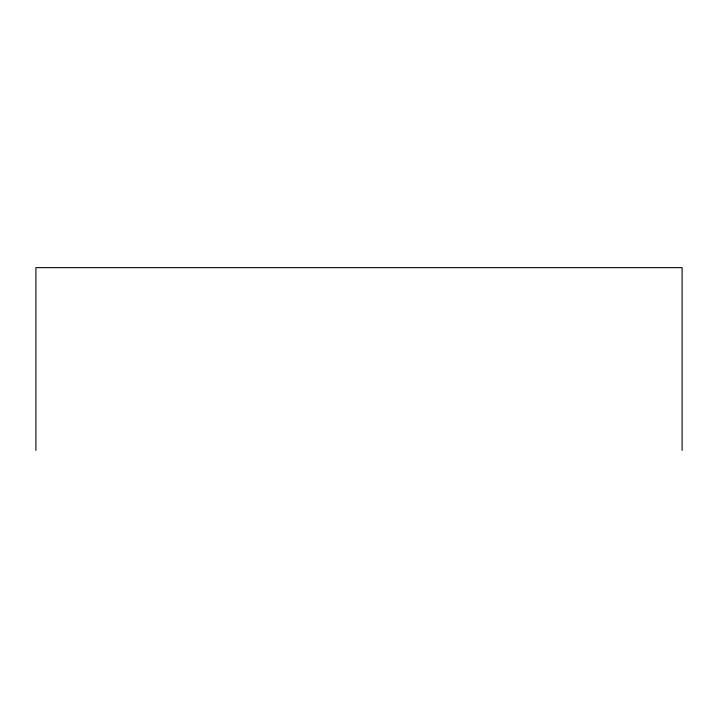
<?xml version="1.0" encoding="UTF-8"?>
<svg xmlns="http://www.w3.org/2000/svg" width="718" height="718" viewBox="0 0 718 718"><rect width="100%" height="100%" fill="white"/><g stroke="black" fill="none" stroke-linecap="round" stroke-linejoin="round"><path stroke-width="1.08" d="M682.1 450.365L682.1 267.635L35.9 267.635L35.9 450.365"/></g></svg>
